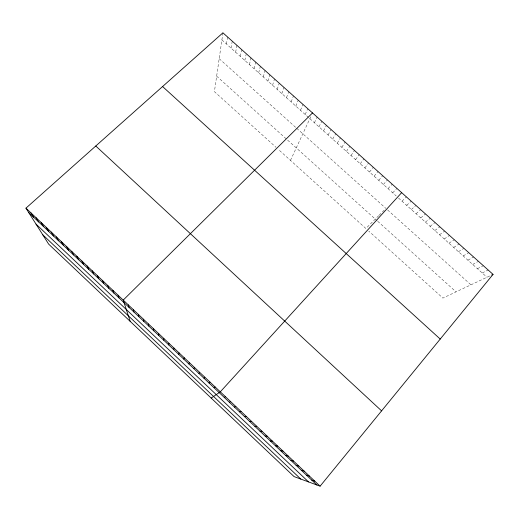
<?xml version="1.0" encoding="UTF-8"?>
<svg xmlns="http://www.w3.org/2000/svg" width="519" height="519" viewBox="0 0 519 519"><rect width="100%" height="100%" fill="white"/><g stroke="black" fill="none" stroke-linecap="round" stroke-linejoin="round"><path stroke-width="0.39" stroke-dasharray="2.6 1.95" d="M222.923 32.827L214.412 91.649L276.056 147.344M226.472 44.018L227.582 36.998M231.059 48.118L232.253 41.17M235.645 52.224L236.924 45.348M240.239 56.337L241.601 49.532M244.838 60.457L246.123 54.469M249.444 64.577L250.975 57.914M254.051 68.709L255.672 62.111M258.67 72.842L260.376 66.315M263.295 76.981L265.086 70.526M267.921 81.126L269.796 74.742M272.559 85.272L274.519 78.966M277.198 89.43L279.248 83.189M281.843 93.589L283.984 87.426M286.501 97.754L288.72 91.662M291.159 101.925L293.469 95.905M295.824 106.103L298.217 100.154M300.495 110.288L302.979 104.41M305.172 114.472L307.748 108.672M290.478 160.377L311.186 115.802M314.41 122.743L317.154 117.086M318.964 126.824L321.799 121.238M323.525 130.911L326.445 125.397M328.099 134.998L331.103 129.562M332.673 139.098L335.761 133.727M337.253 143.199L340.432 137.898M341.839 147.305L345.103 142.083M346.433 151.418L349.787 146.267M351.032 155.531L354.471 150.452M355.632 159.651L359.161 154.649M360.244 163.783L363.858 158.853M364.857 167.916L368.561 163.057M369.483 172.055L373.271 167.267M374.108 176.194L377.988 171.484M378.74 180.346L382.711 175.707M383.379 184.498L387.44 179.937M388.03 188.657L392.176 184.167M392.682 192.821L396.918 188.41M378.708 215.657L365.889 228.509L278.359 149.427M379.149 215.223L385.455 208.898M401.998 201.164L406.416 196.902M406.669 205.349L411.178 201.158M411.346 209.533L415.94 205.42M416.024 213.724L420.714 209.689M420.714 217.922L425.489 213.964M425.405 222.119L430.277 218.239M430.108 226.329L435.065 222.521M434.812 230.54L439.865 226.809M439.522 234.763L444.666 231.111M444.238 238.987L449.48 235.405M448.961 243.216L454.294 239.713M453.697 247.446L459.114 244.027M458.433 251.689L463.941 248.342M463.169 255.932L468.78 252.669M467.917 260.188L473.62 256.996M472.673 264.443L478.466 261.329M477.435 268.706L483.325 265.67M482.203 272.975L488.184 270.016M489.677 275.965L442.895 298.094L368.756 231.104M221.898 39.918L308.682 117.618M309.856 118.669L396.172 195.948M398.501 198.037L486.978 277.243M219.187 58.66L296.154 127.797M296.712 128.297L385.922 208.43M387.583 209.923L470.96 284.821M216.657 76.17L377.079 220.724M377.683 221.263L456.045 291.879"/><path stroke-width="0.78" d="M168.805 344.986L168.87 343.241M173.807 349.715L173.982 348.067M178.821 354.458L179.094 352.901M183.843 359.2L184.219 357.747M188.864 363.955L189.351 362.593M193.898 368.711L194.489 367.452M198.939 373.479L199.633 372.318M203.986 378.247L204.791 377.183M320.1 486.173L493.05 274.369L222.923 32.827L25.95 208.158L48.656 244.131L294.072 476.591L320.1 486.173L25.95 208.158M401.661 192.653L220.296 391.839L211.181 398.079M209.047 383.028L209.948 382.062M312.516 112.941L123.224 300.092L130.191 321.358M214.107 387.816L215.119 386.947M224.253 397.405L225.48 396.743M491.701 275.012L493.05 274.369M229.34 402.212L230.67 401.648M234.426 407.026L235.873 406.559M239.525 411.846L241.076 411.483M244.631 416.673L246.291 416.407M249.749 421.506L251.514 421.344M254.868 426.352L256.743 426.287M259.993 431.198L261.978 431.237M265.131 436.051L267.227 436.194M270.276 440.916L272.475 441.156M275.427 445.782L277.736 446.132M280.584 450.661L283.004 451.108M285.748 455.546L288.279 456.097M290.919 460.431L293.566 461.093M296.102 465.329L298.853 466.094M301.286 470.233L304.153 471.103M306.482 475.144L309.46 476.118M311.685 480.062L314.78 481.139M162.577 86.543L440.222 339.063M95.781 146.001L381.588 410.866M28.727 212.556L316.895 484.993M36.019 224.104L308.52 481.904M42.759 234.776L300.799 479.069M31.004 212.933L33.683 217.24M36.064 217.714L38.64 221.931M41.131 222.502L43.609 226.628M46.204 227.303L48.585 231.331M51.284 232.103L53.567 236.041M56.376 236.911L58.556 240.758M61.469 241.731L63.552 245.481M66.575 246.557L68.56 250.21M71.687 251.384L73.568 254.952M76.806 256.224L78.583 259.695M81.931 261.07L83.611 264.443M87.069 265.923L88.645 269.205M92.213 270.782L93.686 273.967M97.358 275.647L98.733 278.742M102.515 280.526L103.787 283.517M107.68 285.405L108.847 288.305M112.857 290.296L113.914 293.092M118.034 295.194L118.994 297.893M128.264 304.861L129.017 307.371M133.318 309.635L133.967 312.049M138.372 314.41L138.923 316.739M143.439 319.198L143.886 321.43M148.512 323.992L148.856 326.127M153.592 328.793L153.832 330.83M158.678 333.6L158.814 335.54M163.77 338.414L163.809 340.263"/></g></svg>
